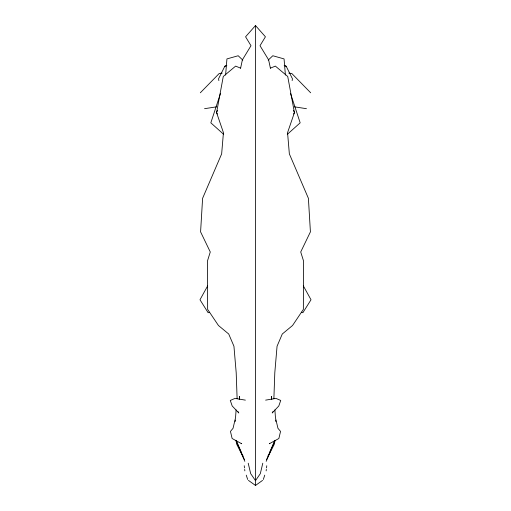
<?xml version="1.0" encoding="UTF-8"?>
<svg xmlns="http://www.w3.org/2000/svg" width="511" height="511" viewBox="0 0 511 511"><rect width="100%" height="100%" fill="white"/><g stroke="black" fill="none" stroke-linecap="round" stroke-linejoin="round"><path stroke-width="0.77" d="M248.435 480.391L255.5 485.45L255.5 25.55L245.574 36.792L250.99 45.709L242.367 59.876L240.598 68.225M236.108 409.879L235.533 417.749L233.048 428.307L230.455 431.405L232.128 438.508L241.69 443.746L241.211 443.312M225.6 75.072L226.935 58.912L238.19 55.744L242.795 60.119M239.301 399.493L239.595 396.357L239.257 399.378M235.162 421.575L235.309 420.042M273.877 398.752L274.803 372.723L277.058 346.234L282.283 334.009L292.548 325.501L303.362 309.391L303.496 260.834L300.724 251.974L310.413 231.873L308.401 198.319L289.354 153.894L287.559 132.649L294.425 112.637L287.719 76.458L275.359 66.104L270.357 68.174M266.154 470.874L266.333 469.405M266.512 467.935L266.774 465.738M292.145 80.604L292.426 78.739L286.198 66.277L284.723 65.676M275.065 440.514L274.228 444.353L266.474 459.708M262.788 463.215L260.316 473.646L255.5 480.627L250.684 473.646L248.212 463.215M220.541 93.302L210.826 122.825L223.703 134.361M263.325 479.452L264.743 475.16M217.43 110.421L216.575 112.637L223.441 132.649L221.646 153.894L202.599 198.319L200.587 231.873L210.276 251.974L207.504 260.834L207.638 309.391L218.453 325.501L228.717 334.009L233.942 346.234L236.197 372.723L237.123 398.752M266.18 461.337L274.931 440.469L269.514 452.548M267.924 456.099L268.882 453.972M226.277 65.676L224.802 66.277L218.574 78.739L218.855 80.604M207.607 285.975L199.986 299.759L208.162 312.758L209.561 312.227M272.938 411.636L272.203 412.971L278.795 405.99L280.724 400.452L275.985 398.401L265.624 400.132M293.614 114.01L294.425 112.637L293.57 110.421M200.318 92.791L219.245 73.456L222.189 73.137M268.205 60.119L272.81 55.744L284.065 58.912L285.4 75.072M269.789 443.312L269.31 443.746L278.872 438.508L280.545 431.405L277.952 428.307L275.467 417.749L274.892 409.879M287.297 134.361L300.174 122.825L290.459 93.302M255.5 485.45L262.565 480.391M224.802 66.277L226.833 65.465M204.553 108.69L216.728 106.805M288.811 73.137L291.755 73.456L310.682 92.791M294.272 106.805L306.447 108.69M245.376 400.132L235.015 398.401L230.276 400.452L232.205 405.99L238.797 412.971L238.062 411.636M301.439 312.227L302.838 312.758L311.014 299.759L303.393 285.975M284.167 65.465L286.198 66.277M240.643 68.174L235.641 66.104L223.281 76.458L216.575 112.637L217.386 114.01M255.5 25.55L265.426 36.792L260.01 45.709L268.633 59.876L270.402 68.225M244.526 459.708L236.772 444.353L235.935 440.514M241.486 452.548L236.082 440.463L244.82 461.337M242.118 453.972L243.076 456.099M246.257 475.16L247.675 479.452M244.226 465.738L244.488 467.935M244.667 469.405L244.846 470.874M271.743 399.378L271.405 396.357L271.699 399.493M275.691 420.042L275.838 421.575"/></g></svg>
